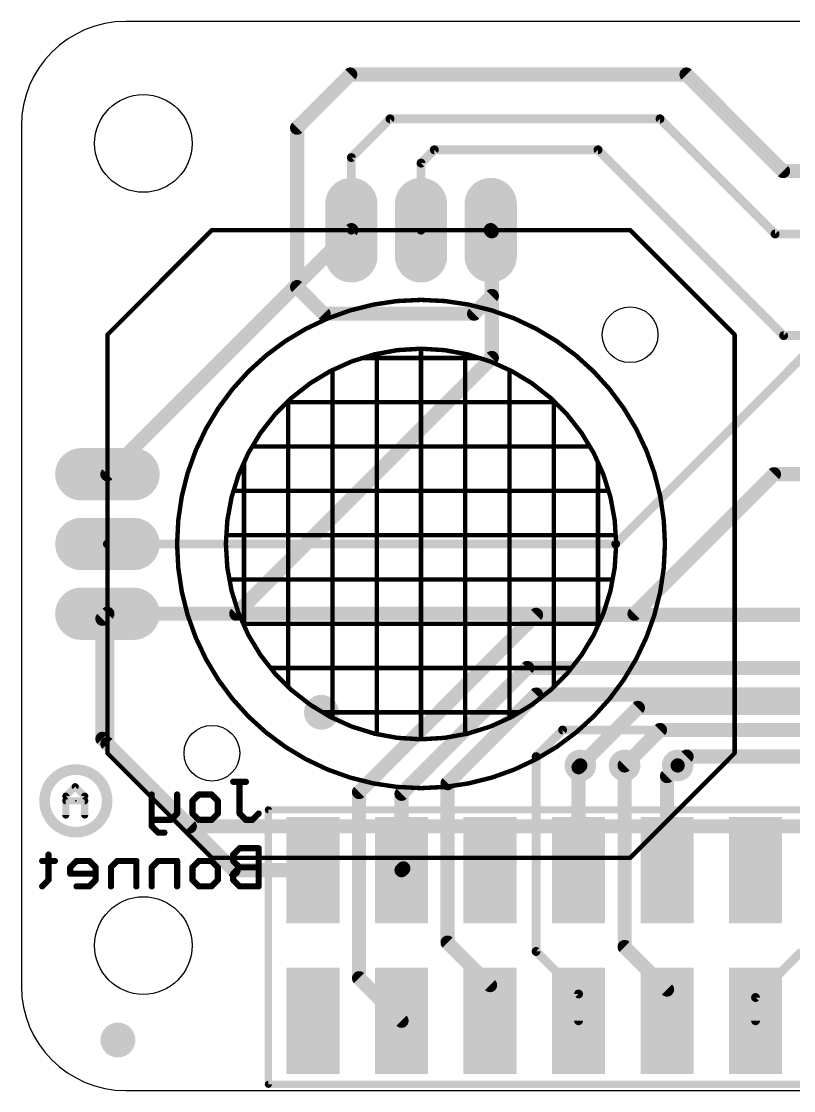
# Model space of a CAD drawing. Extents: x 0 to 65, y -0.7 to 30.
# Drawn here: x -0.04 to 22.12, y -0.69 to 29.97 of the extents above; entities that cross this region are included whole.
import ezdxf

# ---------------------------------------------------------------- set-up
doc = ezdxf.new("R2010")
doc.units = 0
for name, color, linetype in [('1', 12, 'CONTINUOUS'), ('16', 132, 'CONTINUOUS'), ('17', 110, 'CONTINUOUS'), ('18', 110, 'CONTINUOUS'), ('20', 4, 'CONTINUOUS'), ('21', 40, 'CONTINUOUS'), ('22', 253, 'CONTINUOUS'), ('23', 53, 'CONTINUOUS'), ('24', 53, 'CONTINUOUS')]:
    doc.layers.add(name, color=color, linetype=linetype)

# ---------------------------------------------------------------- blocks, each defined once
blk = doc.blocks.new('PIE')
at = {"const_width": 0.5}
blk.add_lwpolyline([(0, -0.25, 1), (0, 0.25, 1), (0, -0.25)], format="xyb", dxfattribs=at)
blk = doc.blocks.new('LONGP100')
at = {"const_width": 1}
blk.add_lwpolyline([(-0.5, 0), (0.5, 0)], dxfattribs=at)
at = {"const_width": 0.5}
for points in [[(-0.5, 0.25, 1), (-0.5, -0.25)], [(0.5, -0.25, 1), (0.5, 0.25)]]:
    blk.add_lwpolyline(points, format="xyb", dxfattribs=at)
blk = doc.blocks.new('RECT')
blk.add_solid([(-0.5, -0.5), (0.5, -0.5), (-0.5, 0.5), (0.5, 0.5)])
blk = doc.blocks.new('ROUNDV')
at = {"const_width": 0.5}
blk.add_lwpolyline([(0, -0.25, 1), (0, 0.25, 1), (0, -0.25)], format="xyb", dxfattribs=at)

msp = doc.modelspace()

# ---------------------------------------------------------------- linework, layer by layer
at = {"layer": '1'}
for points, const_width in [([(9.398, 28.448), (7.874, 26.924)], 0.4064), ([(19.05, 28.448), (9.398, 28.448)], 0.4064), ([(21.8185, 25.6795), (19.05, 28.448)], 0.4064), ([(9.43, 26.067), (10.541, 27.178)], 0.254), ([(10.541, 27.178), (18.288, 27.178)], 0.254), ([(18.288, 27.178), (21.59, 23.876)], 0.254), ([(7.874, 26.924), (7.874, 22.352)], 0.4064), ([(11.43, 25.908), (11.811, 26.289)], 0.254), ([(11.811, 26.289), (16.51, 26.289)], 0.254), ([(16.51, 26.289), (21.836, 20.963)], 0.254), ([(9.43, 23.986), (9.43, 26.067)], 0.254), ([(11.43, 23.986), (11.43, 25.908)], 0.254), ([(24.4295, 25.6795), (21.8185, 25.6795)], 0.4064), ([(13.462, 23.954), (13.43, 23.986)], 0.4064), ([(13.462, 22.098), (13.462, 23.954)], 0.4064), ([(21.59, 23.876), (30.353, 23.876)], 0.254), ([(7.874, 22.352), (8.636, 21.59)], 0.4064), ([(12.954, 21.59), (13.462, 22.098)], 0.4064), ([(8.636, 21.59), (12.954, 21.59)], 0.4064), ([(21.836, 20.963), (29.1289, 20.963)], 0.254), ([(17.018, 14.986), (22.495, 20.463)], 0.254), ([(21.558, 16.986), (17.558, 12.986)], 0.4064), ([(23.3795, 16.986), (21.558, 16.986)], 0.4064), ([(2.43, 14.986), (17.018, 14.986)], 0.254), ([(17.558, 12.986), (2.43, 12.986)], 0.4064), ([(2.43, 9.254), (2.43, 12.986)], 0.4064), ([(17.653, 10.287), (16.002, 8.636)], 0.4064), ([(43.053, 10.287), (17.653, 10.287)], 0.4064), ([(18.288, 9.652), (17.272, 8.636)], 0.4064), ([(45.593, 9.652), (18.288, 9.652)], 0.4064), ([(4.794, 6.89), (2.43, 9.254)], 0.4064), ([(18.796, 8.636), (19.05, 8.89)], 0.4064), ([(19.05, 8.89), (47.244, 8.89)], 0.4064), ([(33.496, 6.89), (4.794, 6.89)], 0.4064)]:
    msp.add_lwpolyline(points, dxfattribs=dict(at, const_width=const_width))
for points, const_width in [([(9.398, 28.5496, 1), (9.398, 28.3464)], 0.2032), ([(9.4698, 28.3762, 1), (9.3262, 28.5198)], 0.2032), ([(19.1218, 28.5198, 1), (18.9782, 28.3762)], 0.2032), ([(19.05, 28.3464, 1), (19.05, 28.5496)], 0.2032), ([(10.541, 27.2415, 1), (10.541, 27.1145)], 0.127), ([(10.5859, 27.1331, 1), (10.4961, 27.2229)], 0.127), ([(18.3329, 27.2229, 1), (18.2431, 27.1331)], 0.127), ([(18.288, 27.1145, 1), (18.288, 27.2415)], 0.127), ([(7.9756, 26.924, 1), (7.7724, 26.924)], 0.2032), ([(7.8022, 26.9958, 1), (7.9458, 26.8522)], 0.2032), ([(11.811, 26.3525, 1), (11.811, 26.2255)], 0.127), ([(11.8559, 26.2441, 1), (11.7661, 26.3339)], 0.127), ([(16.5549, 26.3339, 1), (16.4651, 26.2441)], 0.127), ([(16.51, 26.2255, 1), (16.51, 26.3525)], 0.127), ([(9.4935, 26.067, 1), (9.3665, 26.067)], 0.127), ([(9.3851, 26.1119, 1), (9.4749, 26.0221)], 0.127), ([(11.4935, 25.908, 1), (11.3665, 25.908)], 0.127), ([(11.3851, 25.9529, 1), (11.4749, 25.8631)], 0.127), ([(21.8185, 25.7811, 1), (21.8185, 25.5779)], 0.2032), ([(21.7467, 25.6077, 1), (21.8903, 25.7513)], 0.2032), ([(9.3665, 23.986, 1), (9.4935, 23.986)], 0.127), ([(11.3665, 23.986, 1), (11.4935, 23.986)], 0.127), ([(13.5018, 24.0578, 1), (13.3582, 23.9142)], 0.2032), ([(13.5636, 23.954, 1), (13.3604, 23.954)], 0.2032), ([(13.3902, 23.8822, 1), (13.5338, 24.0258)], 0.2032), ([(21.59, 23.9395, 1), (21.59, 23.8125)], 0.127), ([(21.5451, 23.8311, 1), (21.6349, 23.9209)], 0.127), ([(7.7724, 22.352, 1), (7.9756, 22.352)], 0.2032), ([(7.9458, 22.4238, 1), (7.8022, 22.2802)], 0.2032), ([(13.3604, 22.098, 1), (13.5636, 22.098)], 0.2032), ([(13.5338, 22.0262, 1), (13.3902, 22.1698)], 0.2032), ([(8.636, 21.6916, 1), (8.636, 21.4884)], 0.2032), ([(12.954, 21.4884, 1), (12.954, 21.6916)], 0.2032), ([(8.5642, 21.5182, 1), (8.7078, 21.6618)], 0.2032), ([(12.8822, 21.6618, 1), (13.0258, 21.5182)], 0.2032), ([(21.836, 21.0265, 1), (21.836, 20.8995)], 0.127), ([(21.7911, 20.9181, 1), (21.8809, 21.0079)], 0.127), ([(21.558, 17.0876, 1), (21.558, 16.8844)], 0.2032), ([(21.6298, 16.9142, 1), (21.4862, 17.0578)], 0.2032), ([(2.43, 15.0495, 1), (2.43, 14.9225)], 0.127), ([(16.9731, 15.0309, 1), (17.0629, 14.9411)], 0.127), ([(17.018, 14.9225, 1), (17.018, 15.0495)], 0.127), ([(2.43, 13.0876, 1), (2.43, 12.8844)], 0.2032), ([(2.5316, 12.986, 1), (2.3284, 12.986)], 0.2032), ([(17.558, 12.8844, 1), (17.558, 13.0876)], 0.2032), ([(17.4862, 13.0578, 1), (17.6298, 12.9142)], 0.2032), ([(17.653, 10.3886, 1), (17.653, 10.1854)], 0.2032), ([(17.7248, 10.2152, 1), (17.5812, 10.3588)], 0.2032), ([(18.288, 9.7536, 1), (18.288, 9.5504)], 0.2032), ([(18.3598, 9.5802, 1), (18.2162, 9.7238)], 0.2032), ([(2.3284, 9.254, 1), (2.5316, 9.254)], 0.2032), ([(2.5018, 9.3258, 1), (2.3582, 9.1822)], 0.2032), ([(19.05, 8.9916, 1), (19.05, 8.7884)], 0.2032), ([(19.1218, 8.8182, 1), (18.9782, 8.9618)], 0.2032), ([(15.9302, 8.7078, 1), (16.0738, 8.5642)], 0.2032), ([(17.2002, 8.7078, 1), (17.3438, 8.5642)], 0.2032), ([(18.7242, 8.7078, 1), (18.8678, 8.5642)], 0.2032), ([(4.794, 6.9916, 1), (4.794, 6.7884)], 0.2032), ([(4.7222, 6.8182, 1), (4.8658, 6.9618)], 0.2032)]:
    msp.add_lwpolyline(points, format="xyb", dxfattribs=dict(at, const_width=const_width))
at = {"layer": '16'}
for points, const_width in [([(2.43, 16.986), (9.43, 23.986)], 0.4064), ([(13.462, 23.954), (13.43, 23.986)], 0.4064), ([(13.462, 20.32), (13.462, 23.954)], 0.4064), ([(6.128, 12.986), (13.462, 20.32)], 0.4064), ([(2.286, 12.842), (2.43, 12.986)], 0.4064), ([(2.43, 12.986), (6.128, 12.986)], 0.4064), ([(2.286, 9.398), (2.286, 12.842)], 0.4064), ([(14.732, 12.954), (9.652, 7.874)], 0.4064), ([(26.289, 12.954), (14.732, 12.954)], 0.4064), ([(14.478, 11.43), (10.8709, 7.8229)], 0.4064), ([(26.543, 11.43), (14.478, 11.43)], 0.4064), ([(14.732, 10.668), (12.192, 8.128)], 0.4064), ([(14.732, 10.668), (30.48, 10.668)], 0.4064), ([(6.0514, 5.6326), (2.286, 9.398)], 0.4064), ([(14.732, 8.89), (15.494, 9.652)], 0.254), ([(15.494, 9.652), (22.352, 9.652)], 0.254), ([(14.732, 3.302), (14.732, 8.89)], 0.254), ([(16.002, 8.636), (15.9509, 8.5849)], 0.4064), ([(15.9509, 8.5849), (15.9509, 5.6326)], 0.4064), ([(17.272, 8.636), (17.272, 3.429)], 0.4064), ([(18.4909, 8.3309), (18.796, 8.636)], 0.4064), ([(12.192, 8.128), (12.192, 3.556)], 0.4064), ([(18.4909, 8.3309), (18.4909, 5.6326)], 0.4064), ([(9.652, 7.874), (9.652, 2.5335)], 0.4064), ([(10.8709, 7.8229), (10.8709, 5.6326)], 0.4064), ([(8.3309, 5.6326), (6.0514, 5.6326)], 0.4064), ([(10.922, 5.6837), (10.8709, 5.6326)], 0.4064), ([(12.192, 3.556), (13.4109, 2.3371)], 0.4064), ([(15.9509, 2.0831), (14.732, 3.302)], 0.254), ([(17.272, 3.429), (18.4909, 2.2101)], 0.4064), ([(21.0309, 1.9809), (22.352, 3.302)], 0.254), ([(9.652, 2.5335), (10.8709, 1.3146)], 0.4064), ([(13.4109, 2.3371), (13.4109, 1.3146)], 0.4064), ([(15.9509, 1.3146), (15.9509, 2.0831)], 0.254), ([(18.4909, 2.2101), (18.4909, 1.3146)], 0.4064), ([(21.0309, 1.3146), (21.0309, 1.9809)], 0.254)]:
    msp.add_lwpolyline(points, dxfattribs=dict(at, const_width=const_width))
for points, const_width in [([(9.5018, 23.9142, 1), (9.3582, 24.0578)], 0.2032), ([(13.5018, 24.0578, 1), (13.3582, 23.9142)], 0.2032), ([(13.5636, 23.954, 1), (13.3604, 23.954)], 0.2032), ([(13.3902, 23.8822, 1), (13.5338, 24.0258)], 0.2032), ([(13.3604, 20.32, 1), (13.5636, 20.32)], 0.2032), ([(13.5338, 20.2482, 1), (13.3902, 20.3918)], 0.2032), ([(2.3582, 17.0578, 1), (2.5018, 16.9142)], 0.2032), ([(2.43, 13.0876, 1), (2.43, 12.8844)], 0.2032), ([(2.5018, 12.9142, 1), (2.3582, 13.0578)], 0.2032), ([(6.128, 12.8844, 1), (6.128, 13.0876)], 0.2032), ([(2.3876, 12.842, 1), (2.1844, 12.842)], 0.2032), ([(2.2142, 12.9138, 1), (2.3578, 12.7702)], 0.2032), ([(6.0562, 13.0578, 1), (6.1998, 12.9142)], 0.2032), ([(14.732, 13.0556, 1), (14.732, 12.8524)], 0.2032), ([(14.8038, 12.8822, 1), (14.6602, 13.0258)], 0.2032), ([(14.478, 11.5316, 1), (14.478, 11.3284)], 0.2032), ([(14.5498, 11.3582, 1), (14.4062, 11.5018)], 0.2032), ([(14.732, 10.7696, 1), (14.732, 10.5664)], 0.2032), ([(14.8038, 10.5962, 1), (14.6602, 10.7398)], 0.2032), ([(2.3578, 9.4698, 1), (2.2142, 9.3262)], 0.2032), ([(15.494, 9.7155, 1), (15.494, 9.5885)], 0.127), ([(15.5389, 9.6071, 1), (15.4491, 9.6969)], 0.127), ([(2.1844, 9.398, 1), (2.3876, 9.398)], 0.2032), ([(14.7955, 8.89, 1), (14.6685, 8.89)], 0.127), ([(14.6871, 8.9349, 1), (14.7769, 8.8451)], 0.127), ([(16.0525, 8.5849, 1), (15.8493, 8.5849)], 0.2032), ([(15.8791, 8.6567, 1), (16.0227, 8.5131)], 0.2032), ([(16.0738, 8.5642, 1), (15.9302, 8.7078)], 0.2032), ([(17.3736, 8.636, 1), (17.1704, 8.636)], 0.2032), ([(18.8678, 8.5642, 1), (18.7242, 8.7078)], 0.2032), ([(12.2936, 8.128, 1), (12.0904, 8.128)], 0.2032), ([(12.1202, 8.1998, 1), (12.2638, 8.0562)], 0.2032), ([(18.5925, 8.3309, 1), (18.3893, 8.3309)], 0.2032), ([(18.4191, 8.4027, 1), (18.5627, 8.2591)], 0.2032), ([(9.7536, 7.874, 1), (9.5504, 7.874)], 0.2032), ([(9.5802, 7.9458, 1), (9.7238, 7.8022)], 0.2032), ([(10.9725, 7.8229, 1), (10.7693, 7.8229)], 0.2032), ([(10.7991, 7.8947, 1), (10.9427, 7.7511)], 0.2032), ([(6.0514, 5.7342, 1), (6.0514, 5.531)], 0.2032), ([(8.3309, 5.531, 1), (8.3309, 5.7342)], 0.2032), ([(10.9938, 5.6119, 1), (10.8502, 5.7555)], 0.2032), ([(5.9796, 5.5608, 1), (6.1232, 5.7044)], 0.2032), ([(10.7693, 5.6326, 1), (10.9725, 5.6326)], 0.2032), ([(10.7991, 5.7044, 1), (10.9427, 5.5608)], 0.2032), ([(15.8493, 5.6326, 1), (16.0525, 5.6326)], 0.2032), ([(18.3893, 5.6326, 1), (18.5925, 5.6326)], 0.2032), ([(12.2638, 3.6278, 1), (12.1202, 3.4842)], 0.2032), ([(12.0904, 3.556, 1), (12.2936, 3.556)], 0.2032), ([(14.7769, 3.3469, 1), (14.6871, 3.2571)], 0.127), ([(17.1704, 3.429, 1), (17.3736, 3.429)], 0.2032), ([(17.3438, 3.5008, 1), (17.2002, 3.3572)], 0.2032), ([(14.6685, 3.302, 1), (14.7955, 3.302)], 0.127), ([(9.5504, 2.5335, 1), (9.7536, 2.5335)], 0.2032), ([(9.7238, 2.6053, 1), (9.5802, 2.4617)], 0.2032), ([(13.5125, 2.3371, 1), (13.3093, 2.3371)], 0.2032), ([(13.3391, 2.2653, 1), (13.4827, 2.4089)], 0.2032), ([(16.0144, 2.0831, 1), (15.8874, 2.0831)], 0.127), ([(15.906, 2.0382, 1), (15.9958, 2.128)], 0.127), ([(18.5925, 2.2101, 1), (18.3893, 2.2101)], 0.2032), ([(18.4191, 2.1383, 1), (18.5627, 2.2819)], 0.2032), ([(21.0944, 1.9809, 1), (20.9674, 1.9809)], 0.127), ([(20.986, 2.0258, 1), (21.0758, 1.936)], 0.127), ([(10.7991, 1.2428, 1), (10.9427, 1.3864)], 0.2032), ([(13.3093, 1.3146, 1), (13.5125, 1.3146)], 0.2032), ([(15.8874, 1.3146, 1), (16.0144, 1.3146)], 0.127), ([(18.3893, 1.3146, 1), (18.5925, 1.3146)], 0.2032), ([(20.9674, 1.3146, 1), (21.0944, 1.3146)], 0.127)]:
    msp.add_lwpolyline(points, format="xyb", dxfattribs=dict(at, const_width=const_width))
at = {"layer": '20'}
for p, q in [((61.9605, 29.972), (2.9605, 29.972)), ((-0.0395, 26.972), (-0.0395, 2.3116)), ((2.9605, -0.6884), (61.9605, -0.6884))]:
    msp.add_line(p, q, dxfattribs=at)
for centre, radius in [((3.4605, 26.472), 1.4), ((17.43, 20.986), 0.8), ((5.43, 8.986), 0.8), ((3.4605, 3.472), 1.4)]:
    msp.add_circle(centre, radius, dxfattribs=at)
for centre, start, end in [((2.9605, 26.972), 90, 180), ((2.9605, 2.3116), 180, 270)]:
    msp.add_arc(centre, 3, start, end, dxfattribs=at)
at = {"layer": '21', "const_width": 0.127}
for points in [[(2.43, 20.986), (5.43, 23.986)], [(5.43, 23.986), (17.43, 23.986)], [(17.43, 23.986), (20.43, 20.986)], [(2.43, 8.986), (2.43, 20.986)], [(20.43, 20.986), (20.43, 8.986)], [(10.0898, 20.4233), (10.755, 20.5452)], [(10.755, 20.5452), (11.43, 20.586)], [(11.43, 20.586), (12.105, 20.5452)], [(11.43, 9.386), (11.43, 20.586)], [(12.105, 20.5452), (12.7702, 20.4233)], [(8.8276, 19.9446), (9.4442, 20.2221)], [(9.4442, 20.2221), (10.0898, 20.4233)], [(9.7584, 20.32), (13.1016, 20.32)], [(10.16, 9.5359), (10.16, 20.4361)], [(12.7, 9.5359), (12.7, 20.4361)], [(12.7702, 20.4233), (13.4158, 20.2221)], [(13.4158, 20.2221), (14.0325, 19.9446)], [(8.2488, 19.5947), (8.8276, 19.9446)], [(8.89, 9.9993), (8.89, 19.9727)], [(13.97, 9.9993), (13.97, 19.9727)], [(14.0325, 19.9446), (14.6112, 19.5947)], [(7.7165, 19.1777), (8.2488, 19.5947)], [(14.6112, 19.5947), (15.1435, 19.1777)], [(7.2383, 18.6995), (7.7165, 19.1777)], [(7.5889, 19.05), (15.2711, 19.05)], [(7.62, 10.8909), (7.62, 19.0811)], [(15.1435, 19.1777), (15.6217, 18.6995)], [(15.24, 10.8909), (15.24, 19.0811)], [(6.8213, 18.1672), (7.2383, 18.6995)], [(15.6217, 18.6995), (16.0387, 18.1672)], [(6.4714, 17.5885), (6.8213, 18.1672)], [(16.0387, 18.1672), (16.3886, 17.5885)], [(6.5872, 17.78), (16.2728, 17.78)], [(6.1939, 16.9718), (6.4714, 17.5885)], [(16.3886, 17.5885), (16.6661, 16.9718)], [(6.35, 12.6534), (6.35, 17.3186)], [(16.51, 12.6534), (16.51, 17.3186)], [(5.9927, 16.3262), (6.1939, 16.9718)], [(16.6661, 16.9718), (16.8673, 16.3262)], [(6.05, 16.51), (16.81, 16.51)], [(5.8708, 15.661), (5.9927, 16.3262)], [(16.8673, 16.3262), (16.9892, 15.661)], [(5.83, 14.986), (5.8708, 15.661)], [(16.9892, 15.661), (17.03, 14.986)], [(5.8708, 14.311), (5.83, 14.986)], [(5.8454, 15.24), (17.0146, 15.24)], [(17.03, 14.986), (16.9892, 14.311)], [(5.9927, 13.6458), (5.8708, 14.311)], [(16.9892, 14.311), (16.8673, 13.6458)], [(5.9333, 13.97), (16.9267, 13.97)], [(6.1939, 13.0002), (5.9927, 13.6458)], [(16.8673, 13.6458), (16.6661, 13.0002)], [(6.4714, 12.3836), (6.1939, 13.0002)], [(16.6661, 13.0002), (16.3886, 12.3836)], [(6.329, 12.7), (16.531, 12.7)], [(6.8213, 11.8048), (6.4714, 12.3836)], [(16.3886, 12.3836), (16.0387, 11.8048)], [(7.2383, 11.2725), (6.8213, 11.8048)], [(16.0387, 11.8048), (15.6217, 11.2725)], [(7.115, 11.43), (15.745, 11.43)], [(7.7165, 10.7943), (7.2383, 11.2725)], [(15.6217, 11.2725), (15.1435, 10.7943)], [(8.2488, 10.3773), (7.7165, 10.7943)], [(15.1435, 10.7943), (14.6112, 10.3773)], [(8.8276, 10.0274), (8.2488, 10.3773)], [(14.6112, 10.3773), (14.0325, 10.0274)], [(8.6083, 10.16), (14.2517, 10.16)], [(9.4442, 9.7499), (8.8276, 10.0274)], [(10.0898, 9.5487), (9.4442, 9.7499)], [(13.4158, 9.7499), (12.7702, 9.5487)], [(14.0325, 10.0274), (13.4158, 9.7499)], [(10.755, 9.4268), (10.0898, 9.5487)], [(12.7702, 9.5487), (12.105, 9.4268)], [(11.43, 9.386), (10.755, 9.4268)], [(12.105, 9.4268), (11.43, 9.386)], [(5.43, 5.986), (2.43, 8.986)], [(20.43, 8.986), (17.43, 5.986)], [(17.43, 5.986), (5.43, 5.986)]]:
    msp.add_lwpolyline(points, dxfattribs=at)
at = {"layer": '21'}
for points, const_width in [([(5.43, 24.0177, 1), (5.43, 23.9543)], 0.0635), ([(5.4525, 23.9635, 1), (5.4075, 24.0085)], 0.0635), ([(17.4525, 24.0085, 1), (17.4075, 23.9635)], 0.0635), ([(17.43, 23.9543, 1), (17.43, 24.0177)], 0.0635), ([(11.43, 7.986, 1), (11.43, 21.986, 1), (11.43, 7.986)], 0.127), ([(2.4618, 20.986, 1), (2.3982, 20.986)], 0.0635), ([(2.4075, 21.0085, 1), (2.4525, 20.9635)], 0.0635), ([(20.4617, 20.986, 1), (20.3983, 20.986)], 0.0635), ([(20.4075, 20.9635, 1), (20.4525, 21.0085)], 0.0635), ([(10.7531, 20.5769, 1), (10.7569, 20.5135)], 0.0635), ([(10.7607, 20.5139, 1), (10.7493, 20.5764)], 0.0635), ([(11.4618, 20.586, 1), (11.3982, 20.586)], 0.0635), ([(11.4319, 20.6177, 1), (11.4281, 20.5543)], 0.0635), ([(11.4319, 20.5543, 1), (11.4281, 20.6177)], 0.0635), ([(12.1107, 20.5764, 1), (12.0993, 20.5139)], 0.0635), ([(12.1031, 20.5135, 1), (12.1069, 20.5769)], 0.0635), ([(9.4348, 20.2524, 1), (9.4537, 20.1918)], 0.0635), ([(9.4572, 20.1931, 1), (9.4312, 20.251)], 0.0635), ([(9.7584, 20.3517, 1), (9.7584, 20.2883)], 0.0635), ([(10.0841, 20.4545, 1), (10.0956, 20.392)], 0.0635), ([(10.0993, 20.393, 1), (10.0804, 20.4536)], 0.0635), ([(10.1918, 20.4361, 1), (10.1282, 20.4361)], 0.0635), ([(12.7318, 20.4361, 1), (12.6683, 20.4361)], 0.0635), ([(12.7796, 20.4536, 1), (12.7607, 20.393)], 0.0635), ([(12.7644, 20.392, 1), (12.7759, 20.4545)], 0.0635), ([(13.1016, 20.2883, 1), (13.1016, 20.3517)], 0.0635), ([(13.4288, 20.251, 1), (13.4028, 20.1931)], 0.0635), ([(13.4063, 20.1918, 1), (13.4252, 20.2524)], 0.0635), ([(8.8145, 19.9735, 1), (8.8406, 19.9156)], 0.0635), ([(8.844, 19.9174, 1), (8.8111, 19.9717)], 0.0635), ([(8.9218, 19.9727, 1), (8.8582, 19.9727)], 0.0635), ([(14.0018, 19.9727, 1), (13.9383, 19.9727)], 0.0635), ([(14.0489, 19.9717, 1), (14.016, 19.9174)], 0.0635), ([(14.0194, 19.9156, 1), (14.0455, 19.9735)], 0.0635), ([(8.2324, 19.6219, 1), (8.2653, 19.5675)], 0.0635), ([(8.2684, 19.5697, 1), (8.2293, 19.6197)], 0.0635), ([(14.6307, 19.6197, 1), (14.5916, 19.5697)], 0.0635), ([(14.5947, 19.5675, 1), (14.6276, 19.6219)], 0.0635), ([(7.5889, 19.0817, 1), (7.5889, 19.0183)], 0.0635), ([(7.6517, 19.0811, 1), (7.5883, 19.0811)], 0.0635), ([(7.6969, 19.2027, 1), (7.7361, 19.1527)], 0.0635), ([(7.739, 19.1552, 1), (7.6941, 19.2001)], 0.0635), ([(15.1659, 19.2001, 1), (15.121, 19.1552)], 0.0635), ([(15.1239, 19.1527, 1), (15.1631, 19.2027)], 0.0635), ([(15.2718, 19.0811, 1), (15.2082, 19.0811)], 0.0635), ([(15.2711, 19.0183, 1), (15.2711, 19.0817)], 0.0635), ([(7.2159, 18.7219, 1), (7.2608, 18.677)], 0.0635), ([(7.2633, 18.6799, 1), (7.2133, 18.7191)], 0.0635), ([(15.6467, 18.7191, 1), (15.5967, 18.6799)], 0.0635), ([(15.5992, 18.677, 1), (15.6441, 18.7219)], 0.0635), ([(6.7963, 18.1867, 1), (6.8463, 18.1476)], 0.0635), ([(6.8485, 18.1507, 1), (6.7941, 18.1836)], 0.0635), ([(16.0659, 18.1836, 1), (16.0115, 18.1507)], 0.0635), ([(16.0137, 18.1476, 1), (16.0637, 18.1867)], 0.0635), ([(6.5872, 17.8117, 1), (6.5872, 17.7483)], 0.0635), ([(16.2728, 17.7483, 1), (16.2728, 17.8117)], 0.0635), ([(6.4443, 17.6049, 1), (6.4986, 17.572)], 0.0635), ([(6.5004, 17.5754, 1), (6.4425, 17.6015)], 0.0635), ([(16.4175, 17.6015, 1), (16.3596, 17.5754)], 0.0635), ([(16.3614, 17.572, 1), (16.4157, 17.6049)], 0.0635), ([(6.3818, 17.3186, 1), (6.3183, 17.3186)], 0.0635), ([(16.5418, 17.3186, 1), (16.4783, 17.3186)], 0.0635), ([(6.165, 16.9848, 1), (6.2229, 16.9588)], 0.0635), ([(6.2242, 16.9623, 1), (6.1636, 16.9812)], 0.0635), ([(16.6964, 16.9812, 1), (16.6358, 16.9623)], 0.0635), ([(16.6371, 16.9588, 1), (16.695, 16.9848)], 0.0635), ([(6.05, 16.5418, 1), (6.05, 16.4783)], 0.0635), ([(16.81, 16.4783, 1), (16.81, 16.5418)], 0.0635), ([(5.9624, 16.3356, 1), (6.023, 16.3167)], 0.0635), ([(6.024, 16.3204, 1), (5.9615, 16.3319)], 0.0635), ([(16.8985, 16.3319, 1), (16.836, 16.3204)], 0.0635), ([(16.837, 16.3167, 1), (16.8976, 16.3356)], 0.0635), ([(5.8396, 15.6667, 1), (5.9021, 15.6553)], 0.0635), ([(5.9025, 15.6591, 1), (5.8391, 15.6629)], 0.0635), ([(17.0209, 15.6629, 1), (16.9575, 15.6591)], 0.0635), ([(16.9579, 15.6553, 1), (17.0204, 15.6667)], 0.0635), ([(5.8617, 14.9879, 1), (5.7983, 14.9841)], 0.0635), ([(5.8454, 15.2718, 1), (5.8454, 15.2082)], 0.0635), ([(17.0617, 14.9841, 1), (16.9983, 14.9879)], 0.0635), ([(17.0146, 15.2082, 1), (17.0146, 15.2718)], 0.0635), ([(5.7983, 14.9879, 1), (5.8617, 14.9841)], 0.0635), ([(16.9983, 14.9841, 1), (17.0617, 14.9879)], 0.0635), ([(5.9021, 14.3167, 1), (5.8396, 14.3053)], 0.0635), ([(5.8391, 14.3091, 1), (5.9025, 14.3129)], 0.0635), ([(16.9575, 14.3129, 1), (17.0209, 14.3091)], 0.0635), ([(17.0204, 14.3053, 1), (16.9579, 14.3167)], 0.0635), ([(5.9333, 14.0018, 1), (5.9333, 13.9383)], 0.0635), ([(16.9267, 13.9383, 1), (16.9267, 14.0018)], 0.0635), ([(6.023, 13.6553, 1), (5.9624, 13.6364)], 0.0635), ([(5.9615, 13.6401, 1), (6.024, 13.6516)], 0.0635), ([(16.836, 13.6516, 1), (16.8985, 13.6401)], 0.0635), ([(16.8976, 13.6364, 1), (16.837, 13.6553)], 0.0635), ([(6.2229, 13.0132, 1), (6.165, 12.9872)], 0.0635), ([(6.1636, 12.9908, 1), (6.2242, 13.0097)], 0.0635), ([(16.6358, 13.0097, 1), (16.6964, 12.9908)], 0.0635), ([(16.695, 12.9872, 1), (16.6371, 13.0132)], 0.0635), ([(6.329, 12.7318, 1), (6.329, 12.6683)], 0.0635), ([(6.3183, 12.6534, 1), (6.3818, 12.6534)], 0.0635), ([(16.4783, 12.6534, 1), (16.5418, 12.6534)], 0.0635), ([(16.531, 12.6683, 1), (16.531, 12.7318)], 0.0635), ([(6.4986, 12.4, 1), (6.4443, 12.3671)], 0.0635), ([(6.4425, 12.3705, 1), (6.5004, 12.3966)], 0.0635), ([(16.3596, 12.3966, 1), (16.4175, 12.3705)], 0.0635), ([(16.4157, 12.3671, 1), (16.3614, 12.4)], 0.0635), ([(6.8463, 11.8244, 1), (6.7963, 11.7853)], 0.0635), ([(6.7941, 11.7884, 1), (6.8485, 11.8213)], 0.0635), ([(16.0115, 11.8213, 1), (16.0659, 11.7884)], 0.0635), ([(16.0637, 11.7853, 1), (16.0137, 11.8244)], 0.0635), ([(7.115, 11.4618, 1), (7.115, 11.3982)], 0.0635), ([(15.745, 11.3982, 1), (15.745, 11.4618)], 0.0635), ([(7.2608, 11.295, 1), (7.2159, 11.2501)], 0.0635), ([(7.2133, 11.2529, 1), (7.2633, 11.2921)], 0.0635), ([(15.5967, 11.2921, 1), (15.6467, 11.2529)], 0.0635), ([(15.6441, 11.2501, 1), (15.5992, 11.295)], 0.0635), ([(7.5883, 10.8909, 1), (7.6517, 10.8909)], 0.0635), ([(7.7361, 10.8193, 1), (7.6969, 10.7693)], 0.0635), ([(7.6941, 10.7719, 1), (7.739, 10.8168)], 0.0635), ([(15.121, 10.8168, 1), (15.1659, 10.7719)], 0.0635), ([(15.1631, 10.7693, 1), (15.1239, 10.8193)], 0.0635), ([(15.2082, 10.8909, 1), (15.2718, 10.8909)], 0.0635), ([(8.2653, 10.4045, 1), (8.2324, 10.3501)], 0.0635), ([(8.2293, 10.3523, 1), (8.2684, 10.4023)], 0.0635), ([(14.5916, 10.4023, 1), (14.6307, 10.3523)], 0.0635), ([(14.6276, 10.3501, 1), (14.5947, 10.4045)], 0.0635), ([(8.6083, 10.1918, 1), (8.6083, 10.1282)], 0.0635), ([(14.2517, 10.1282, 1), (14.2517, 10.1918)], 0.0635), ([(8.8406, 10.0564, 1), (8.8145, 9.9985)], 0.0635), ([(8.8111, 10.0003, 1), (8.844, 10.0546)], 0.0635), ([(8.8582, 9.9993, 1), (8.9218, 9.9993)], 0.0635), ([(9.4537, 9.7802, 1), (9.4348, 9.7196)], 0.0635), ([(13.4252, 9.7196, 1), (13.4063, 9.7802)], 0.0635), ([(13.9383, 9.9993, 1), (14.0018, 9.9993)], 0.0635), ([(14.016, 10.0546, 1), (14.0489, 10.0003)], 0.0635), ([(14.0455, 9.9985, 1), (14.0194, 10.0564)], 0.0635), ([(9.4312, 9.721, 1), (9.4572, 9.7789)], 0.0635), ([(10.0956, 9.58, 1), (10.0841, 9.5175)], 0.0635), ([(10.0804, 9.5184, 1), (10.0993, 9.579)], 0.0635), ([(10.1282, 9.5359, 1), (10.1918, 9.5359)], 0.0635), ([(12.6683, 9.5359, 1), (12.7318, 9.5359)], 0.0635), ([(12.7607, 9.579, 1), (12.7796, 9.5184)], 0.0635), ([(12.7759, 9.5175, 1), (12.7644, 9.58)], 0.0635), ([(13.4028, 9.7789, 1), (13.4288, 9.721)], 0.0635), ([(10.7569, 9.4585, 1), (10.7531, 9.3951)], 0.0635), ([(10.7493, 9.3956, 1), (10.7607, 9.4581)], 0.0635), ([(11.3982, 9.386, 1), (11.4618, 9.386)], 0.0635), ([(11.4281, 9.4177, 1), (11.4319, 9.3543)], 0.0635), ([(11.4281, 9.3543, 1), (11.4319, 9.4177)], 0.0635), ([(12.0993, 9.4581, 1), (12.1107, 9.3956)], 0.0635), ([(12.1069, 9.3951, 1), (12.1031, 9.4585)], 0.0635), ([(2.4525, 9.0085, 1), (2.4075, 8.9635)], 0.0635), ([(2.3982, 8.986, 1), (2.4618, 8.986)], 0.0635), ([(20.3983, 8.986, 1), (20.4617, 8.986)], 0.0635), ([(20.4525, 8.9635, 1), (20.4075, 9.0085)], 0.0635), ([(5.43, 6.0178, 1), (5.43, 5.9543)], 0.0635), ([(5.4075, 5.9635, 1), (5.4525, 6.0085)], 0.0635), ([(17.4075, 6.0085, 1), (17.4525, 5.9635)], 0.0635), ([(17.43, 5.9543, 1), (17.43, 6.0178)], 0.0635)]:
    msp.add_lwpolyline(points, format="xyb", dxfattribs=dict(at, const_width=const_width))
at = {"layer": '22'}
for points, const_width in [([(1.524, 6.722, 1), (1.524, 8.518, 1), (1.524, 6.722)], 0.3048), ([(1.5428, 8.063, 1), (1.4709, 7.9912)], 0.1016), ([(1.5428, 7.9912, 1), (1.4709, 8.063)], 0.1016), ([(6.0403, 8.2115, 1), (6.0403, 8.1226)], 0.0889), ([(6.267, 8.167, 1), (6.1781, 8.167)], 0.0889), ([(6.4047, 8.1226, 1), (6.4047, 8.2115)], 0.0889), ([(1.2865, 7.7559, 1), (1.1849, 7.7559)], 0.1016), ([(1.1998, 7.7918, 1), (1.2716, 7.72)], 0.1016), ([(1.2357, 7.6711, 1), (1.2357, 7.5695)], 0.1016), ([(1.8288, 7.7559, 1), (1.7272, 7.7559)], 0.1016), ([(1.7421, 7.72, 1), (1.8139, 7.7918)], 0.1016), ([(1.778, 7.5695, 1), (1.778, 7.6711)], 0.1016), ([(3.746, 7.8027, 1), (3.6571, 7.8027)], 0.0889), ([(4.4748, 7.8027, 1), (4.3859, 7.8027)], 0.0889), ([(4.8395, 7.6519, 1), (4.9024, 7.589)], 0.0889), ([(4.9154, 7.6205, 1), (4.8265, 7.6205)], 0.0889), ([(5.0531, 7.8471, 1), (5.0531, 7.7582)], 0.0889), ([(5.0846, 7.7712, 1), (5.0217, 7.8341)], 0.0889), ([(5.4489, 7.8341, 1), (5.3861, 7.7712)], 0.0889), ([(5.4175, 7.7582, 1), (5.4175, 7.8471)], 0.0889), ([(5.6442, 7.6205, 1), (5.5553, 7.6205)], 0.0889), ([(5.5683, 7.589, 1), (5.6311, 7.6519)], 0.0889), ([(7.0485, 7.4168, 1), (7.0485, 7.3152)], 0.1016), ([(7.0993, 7.366, 1), (6.9977, 7.366)], 0.1016), ([(1.1849, 7.2136, 1), (1.2865, 7.2136)], 0.1016), ([(1.7272, 7.2136, 1), (1.8288, 7.2136)], 0.1016), ([(3.7016, 7.1184, 1), (3.7016, 7.0294)], 0.0889), ([(4.2167, 7.1053, 1), (4.2795, 7.0425)], 0.0889), ([(4.2481, 7.0294, 1), (4.2481, 7.1184)], 0.0889), ([(4.3859, 7.2561, 1), (4.4748, 7.2561)], 0.0889), ([(4.4617, 7.2247, 1), (4.3989, 7.2875)], 0.0889), ([(4.9024, 7.2875, 1), (4.8395, 7.2247)], 0.0889), ([(4.8265, 7.2561, 1), (4.9154, 7.2561)], 0.0889), ([(5.0531, 7.1184, 1), (5.0531, 7.0294)], 0.0889), ([(5.0217, 7.0425, 1), (5.0846, 7.1053)], 0.0889), ([(5.3861, 7.1053, 1), (5.4489, 7.0425)], 0.0889), ([(5.4175, 7.0294, 1), (5.4175, 7.1184)], 0.0889), ([(5.5553, 7.2561, 1), (5.6442, 7.2561)], 0.0889), ([(5.6311, 7.2247, 1), (5.5683, 7.2875)], 0.0889), ([(6.1781, 7.2561, 1), (6.267, 7.2561)], 0.0889), ([(6.254, 7.2875, 1), (6.1911, 7.2247)], 0.0889), ([(6.4047, 7.1184, 1), (6.4047, 7.0294)], 0.0889), ([(6.3733, 7.0425, 1), (6.4362, 7.1053)], 0.0889), ([(6.5555, 7.1053, 1), (6.6183, 7.0425)], 0.0889), ([(6.5869, 7.0294, 1), (6.5869, 7.1184)], 0.0889), ([(6.8005, 7.2247, 1), (6.7377, 7.2875)], 0.0889), ([(3.6571, 6.8917, 1), (3.746, 6.8917)], 0.0889), ([(3.733, 6.9231, 1), (3.6701, 6.8603)], 0.0889), ([(3.8837, 6.754, 1), (3.8837, 6.6651)], 0.0889), ([(3.8523, 6.6781, 1), (3.9152, 6.741)], 0.0889), ([(4.0659, 6.6651, 1), (4.0659, 6.754)], 0.0889), ([(0.7844, 6.0798, 1), (0.6955, 6.0798)], 0.0889), ([(6.0848, 6.0798, 1), (5.9959, 6.0798)], 0.0889), ([(6.0089, 6.1113, 1), (6.0718, 6.0484)], 0.0889), ([(6.2225, 6.3065, 1), (6.2225, 6.2176)], 0.0889), ([(6.254, 6.2306, 1), (6.1911, 6.2935)], 0.0889), ([(6.8136, 6.262, 1), (6.7246, 6.262)], 0.0889), ([(6.7691, 6.2176, 1), (6.7691, 6.3065)], 0.0889), ([(0.5577, 5.9421, 1), (0.5577, 5.8532)], 0.0889), ([(0.9221, 5.8532, 1), (0.9221, 5.9421)], 0.0889), ([(1.5449, 5.9421, 1), (1.5449, 5.8532)], 0.0889), ([(1.5764, 5.8662, 1), (1.5135, 5.9291)], 0.0889), ([(1.9408, 5.9291, 1), (1.8779, 5.8662)], 0.0889), ([(1.9093, 5.8532, 1), (1.9093, 5.9421)], 0.0889), ([(2.7143, 5.9421, 1), (2.7143, 5.8532)], 0.0889), ([(2.7458, 5.8662, 1), (2.6829, 5.9291)], 0.0889), ([(3.3054, 5.8977, 1), (3.2165, 5.8977)], 0.0889), ([(3.2609, 5.8532, 1), (3.2609, 5.9421)], 0.0889), ([(3.8837, 5.9421, 1), (3.8837, 5.8532)], 0.0889), ([(3.9152, 5.8662, 1), (3.8523, 5.9291)], 0.0889), ([(4.4748, 5.8977, 1), (4.3859, 5.8977)], 0.0889), ([(4.4303, 5.8532, 1), (4.4303, 5.9421)], 0.0889), ([(5.0531, 5.9421, 1), (5.0531, 5.8532)], 0.0889), ([(5.0846, 5.8662, 1), (5.0217, 5.9291)], 0.0889), ([(5.4489, 5.9291, 1), (5.3861, 5.8662)], 0.0889), ([(5.4175, 5.8532, 1), (5.4175, 5.9421)], 0.0889), ([(6.0718, 5.9291, 1), (6.0089, 5.8662)], 0.0889), ([(5.9959, 5.8977, 1), (6.0848, 5.8977)], 0.0889), ([(1.3313, 5.7469, 1), (1.3942, 5.684)], 0.0889), ([(1.4072, 5.7155, 1), (1.3183, 5.7155)], 0.0889), ([(1.3628, 5.5777, 1), (1.3628, 5.4888)], 0.0889), ([(1.3183, 5.5333, 1), (1.4072, 5.5333)], 0.0889), ([(2.136, 5.7155, 1), (2.0471, 5.7155)], 0.0889), ([(2.0601, 5.684, 1), (2.1229, 5.7469)], 0.0889), ([(2.0915, 5.4888, 1), (2.0915, 5.5777)], 0.0889), ([(2.5766, 5.7155, 1), (2.4877, 5.7155)], 0.0889), ([(2.5007, 5.7469, 1), (2.5636, 5.684)], 0.0889), ([(3.746, 5.7155, 1), (3.6571, 5.7155)], 0.0889), ([(3.6701, 5.7469, 1), (3.733, 5.684)], 0.0889), ([(4.8395, 5.7469, 1), (4.9024, 5.684)], 0.0889), ([(4.9154, 5.7155, 1), (4.8265, 5.7155)], 0.0889), ([(5.6442, 5.7155, 1), (5.5553, 5.7155)], 0.0889), ([(5.5683, 5.684, 1), (5.6311, 5.7469)], 0.0889), ([(6.0848, 5.5333, 1), (5.9959, 5.5333)], 0.0889), ([(6.0089, 5.5647, 1), (6.0718, 5.5018)], 0.0889), ([(6.2225, 5.7599, 1), (6.2225, 5.671)], 0.0889), ([(6.254, 5.684, 1), (6.1911, 5.7469)], 0.0889), ([(6.1911, 5.684, 1), (6.254, 5.7469)], 0.0889), ([(6.7691, 5.671, 1), (6.7691, 5.7599)], 0.0889), ([(0.5263, 5.2003, 1), (0.5892, 5.1375)], 0.0889), ([(0.6955, 5.3511, 1), (0.7844, 5.3511)], 0.0889), ([(0.7714, 5.3197, 1), (0.7085, 5.3825)], 0.0889), ([(1.5449, 5.2134, 1), (1.5449, 5.1244)], 0.0889), ([(1.8779, 5.2003, 1), (1.9408, 5.1375)], 0.0889), ([(1.9093, 5.1244, 1), (1.9093, 5.2134)], 0.0889), ([(2.0471, 5.3511, 1), (2.136, 5.3511)], 0.0889), ([(2.1229, 5.3197, 1), (2.0601, 5.3825)], 0.0889), ([(2.4877, 5.1689, 1), (2.5766, 5.1689)], 0.0889), ([(3.2165, 5.1689, 1), (3.3054, 5.1689)], 0.0889), ([(3.6571, 5.1689, 1), (3.746, 5.1689)], 0.0889), ([(4.3859, 5.1689, 1), (4.4748, 5.1689)], 0.0889), ([(4.9024, 5.3825, 1), (4.8395, 5.3197)], 0.0889), ([(4.8265, 5.3511, 1), (4.9154, 5.3511)], 0.0889), ([(5.0531, 5.2134, 1), (5.0531, 5.1244)], 0.0889), ([(5.0217, 5.1375, 1), (5.0846, 5.2003)], 0.0889), ([(5.3861, 5.2003, 1), (5.4489, 5.1375)], 0.0889), ([(5.4175, 5.1244, 1), (5.4175, 5.2134)], 0.0889), ([(5.5553, 5.3511, 1), (5.6442, 5.3511)], 0.0889), ([(5.6311, 5.3197, 1), (5.5683, 5.3825)], 0.0889), ([(5.9959, 5.3511, 1), (6.0848, 5.3511)], 0.0889), ([(6.0718, 5.3825, 1), (6.0089, 5.3197)], 0.0889), ([(6.2225, 5.2134, 1), (6.2225, 5.1244)], 0.0889), ([(6.1911, 5.1375, 1), (6.254, 5.2003)], 0.0889), ([(6.7246, 5.1689, 1), (6.8136, 5.1689)], 0.0889), ([(6.7691, 5.1244, 1), (6.7691, 5.2134)], 0.0889), ([(7.0485, -0.4572, 1), (7.0485, -0.5588)], 0.1016), ([(6.9977, -0.508, 1), (7.0993, -0.508)], 0.1016)]:
    msp.add_lwpolyline(points, format="xyb", dxfattribs=dict(at, const_width=const_width))
for points, const_width in [([(1.5068, 8.0271), (1.2357, 7.7559)], 0.2032), ([(1.778, 7.7559), (1.5068, 8.0271)], 0.2032), ([(6.4047, 8.167), (6.0403, 8.167)], 0.1778), ([(6.2225, 7.2561), (6.2225, 8.167)], 0.1778), ([(1.2357, 7.7559), (1.2357, 7.2136)], 0.2032), ([(1.778, 7.6203), (1.2357, 7.6203)], 0.2032), ([(1.778, 7.2136), (1.778, 7.7559)], 0.2032), ([(3.7016, 7.8027), (3.7016, 6.8917)], 0.1778), ([(4.4303, 7.8027), (4.4303, 7.2561)], 0.1778), ([(4.871, 7.6205), (5.0531, 7.8027)], 0.1778), ([(4.871, 7.2561), (4.871, 7.6205)], 0.1778), ([(5.0531, 7.8027), (5.4175, 7.8027)], 0.1778), ([(5.4175, 7.8027), (5.5997, 7.6205)], 0.1778), ([(5.5997, 7.6205), (5.5997, 7.2561)], 0.1778), ([(57.8485, 7.366), (7.0485, 7.366)], 0.2032), ([(7.0485, 7.366), (7.0485, -0.508)], 0.2032), ([(4.2481, 7.0739), (3.7016, 7.0739)], 0.1778), ([(4.4303, 7.2561), (4.2481, 7.0739)], 0.1778), ([(5.0531, 7.0739), (4.871, 7.2561)], 0.1778), ([(5.4175, 7.0739), (5.0531, 7.0739)], 0.1778), ([(5.5997, 7.2561), (5.4175, 7.0739)], 0.1778), ([(6.4047, 7.0739), (6.2225, 7.2561)], 0.1778), ([(6.5869, 7.0739), (6.4047, 7.0739)], 0.1778), ([(6.7691, 7.2561), (6.5869, 7.0739)], 0.1778), ([(3.7016, 6.8917), (3.8837, 6.7095)], 0.1778), ([(3.8837, 6.7095), (4.0659, 6.7095)], 0.1778), ([(0.7399, 6.0798), (0.7399, 5.3511)], 0.1778), ([(6.2225, 6.262), (6.0403, 6.0798)], 0.1778), ([(6.0403, 6.0798), (6.0403, 5.8977)], 0.1778), ([(6.7691, 6.262), (6.2225, 6.262)], 0.1778), ([(6.7691, 5.1689), (6.7691, 6.262)], 0.1778), ([(0.9221, 5.8977), (0.5577, 5.8977)], 0.1778), ([(1.5449, 5.8977), (1.3628, 5.7155)], 0.1778), ([(1.9093, 5.8977), (1.5449, 5.8977)], 0.1778), ([(2.0915, 5.7155), (1.9093, 5.8977)], 0.1778), ([(2.7143, 5.8977), (2.5322, 5.7155)], 0.1778), ([(3.2609, 5.8977), (2.7143, 5.8977)], 0.1778), ([(3.2609, 5.1689), (3.2609, 5.8977)], 0.1778), ([(3.8837, 5.8977), (3.7016, 5.7155)], 0.1778), ([(4.4303, 5.8977), (3.8837, 5.8977)], 0.1778), ([(4.4303, 5.1689), (4.4303, 5.8977)], 0.1778), ([(4.871, 5.7155), (5.0531, 5.8977)], 0.1778), ([(5.0531, 5.8977), (5.4175, 5.8977)], 0.1778), ([(5.4175, 5.8977), (5.5997, 5.7155)], 0.1778), ([(6.0403, 5.8977), (6.2225, 5.7155)], 0.1778), ([(1.3628, 5.7155), (1.3628, 5.5333)], 0.1778), ([(1.3628, 5.5333), (2.0915, 5.5333)], 0.1778), ([(2.0915, 5.3511), (2.0915, 5.7155)], 0.1778), ([(2.5322, 5.7155), (2.5322, 5.1689)], 0.1778), ([(3.7016, 5.7155), (3.7016, 5.1689)], 0.1778), ([(4.871, 5.3511), (4.871, 5.7155)], 0.1778), ([(5.5997, 5.7155), (5.5997, 5.3511)], 0.1778), ([(6.2225, 5.7155), (6.0403, 5.5333)], 0.1778), ([(6.0403, 5.5333), (6.0403, 5.3511)], 0.1778), ([(6.7691, 5.7155), (6.2225, 5.7155)], 0.1778), ([(0.7399, 5.3511), (0.5577, 5.1689)], 0.1778), ([(1.5449, 5.1689), (1.9093, 5.1689)], 0.1778), ([(1.9093, 5.1689), (2.0915, 5.3511)], 0.1778), ([(5.0531, 5.1689), (4.871, 5.3511)], 0.1778), ([(5.4175, 5.1689), (5.0531, 5.1689)], 0.1778), ([(5.5997, 5.3511), (5.4175, 5.1689)], 0.1778), ([(6.0403, 5.3511), (6.2225, 5.1689)], 0.1778), ([(6.2225, 5.1689), (6.7691, 5.1689)], 0.1778), ([(7.0485, -0.508), (55.3085, -0.508)], 0.2032)]:
    msp.add_lwpolyline(points, dxfattribs=dict(at, const_width=const_width))
at = {"layer": '23'}
for p in [(11.43, 14.986), (8.5725, 10.16)]:
    msp.add_point(p, dxfattribs=at)
at = {"layer": '24'}
msp.add_point((1.524, 7.62), dxfattribs=at)

# ---------------------------------------------------------------- block references
at = {"layer": '1'}
msp.add_blockref('PIE', (8.5725, 10.16), dxfattribs=at)
at = {"layer": '16', "xscale": 3.048, "yscale": 1.524}
for p, rotation in [((8.3309, 5.6326), 270), ((10.8709, 5.6326), 270), ((13.4109, 5.6326), 270), ((15.9509, 5.6326), 270), ((18.4909, 5.6326), 270), ((21.0309, 5.6326), 270), ((8.3309, 1.3146), 90), ((10.8709, 1.3146), 90), ((13.4109, 1.3146), 90), ((15.9509, 1.3146), 90), ((18.4909, 1.3146), 90), ((21.0309, 1.3146), 90)]:
    msp.add_blockref('RECT', p, dxfattribs=dict(at, rotation=rotation))
at = {"layer": '16'}
msp.add_blockref('PIE', (2.7305, 0.762), dxfattribs=at)
at = {"layer": '17', "xscale": 1.5, "yscale": 1.5}
for p, rotation in [((9.43, 23.986), 90), ((9.43, 23.986), 90), ((11.43, 23.986), 90), ((11.43, 23.986), 90), ((13.43, 23.986), 90), ((13.43, 23.986), 90), ((2.43, 16.986), 180), ((2.43, 16.986), 180), ((2.43, 14.986), 180), ((2.43, 14.986), 180), ((2.43, 12.986), 180), ((2.43, 12.986), 180)]:
    msp.add_blockref('LONGP100', p, dxfattribs=dict(at, rotation=rotation))
at = {"layer": '18', "xscale": 0.9064, "yscale": 0.9064}
for p in [(16.002, 8.636), (16.002, 8.636), (17.272, 8.636), (17.272, 8.636), (18.796, 8.636), (18.796, 8.636)]:
    msp.add_blockref('ROUNDV', p, dxfattribs=at)

doc.saveas('drawing.dxf')
